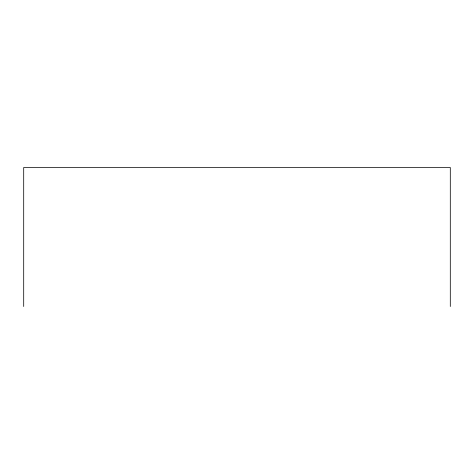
<?xml version="1.0" encoding="UTF-8"?>
<svg xmlns="http://www.w3.org/2000/svg" width="474" height="474" viewBox="0 0 474 474"><rect width="100%" height="100%" fill="white"/><g stroke="black" fill="none" stroke-linecap="round" stroke-linejoin="round"><path stroke-width="0.71" d="M450.3 306.5L450.3 167.5L23.7 167.5L23.7 306.5"/></g></svg>
